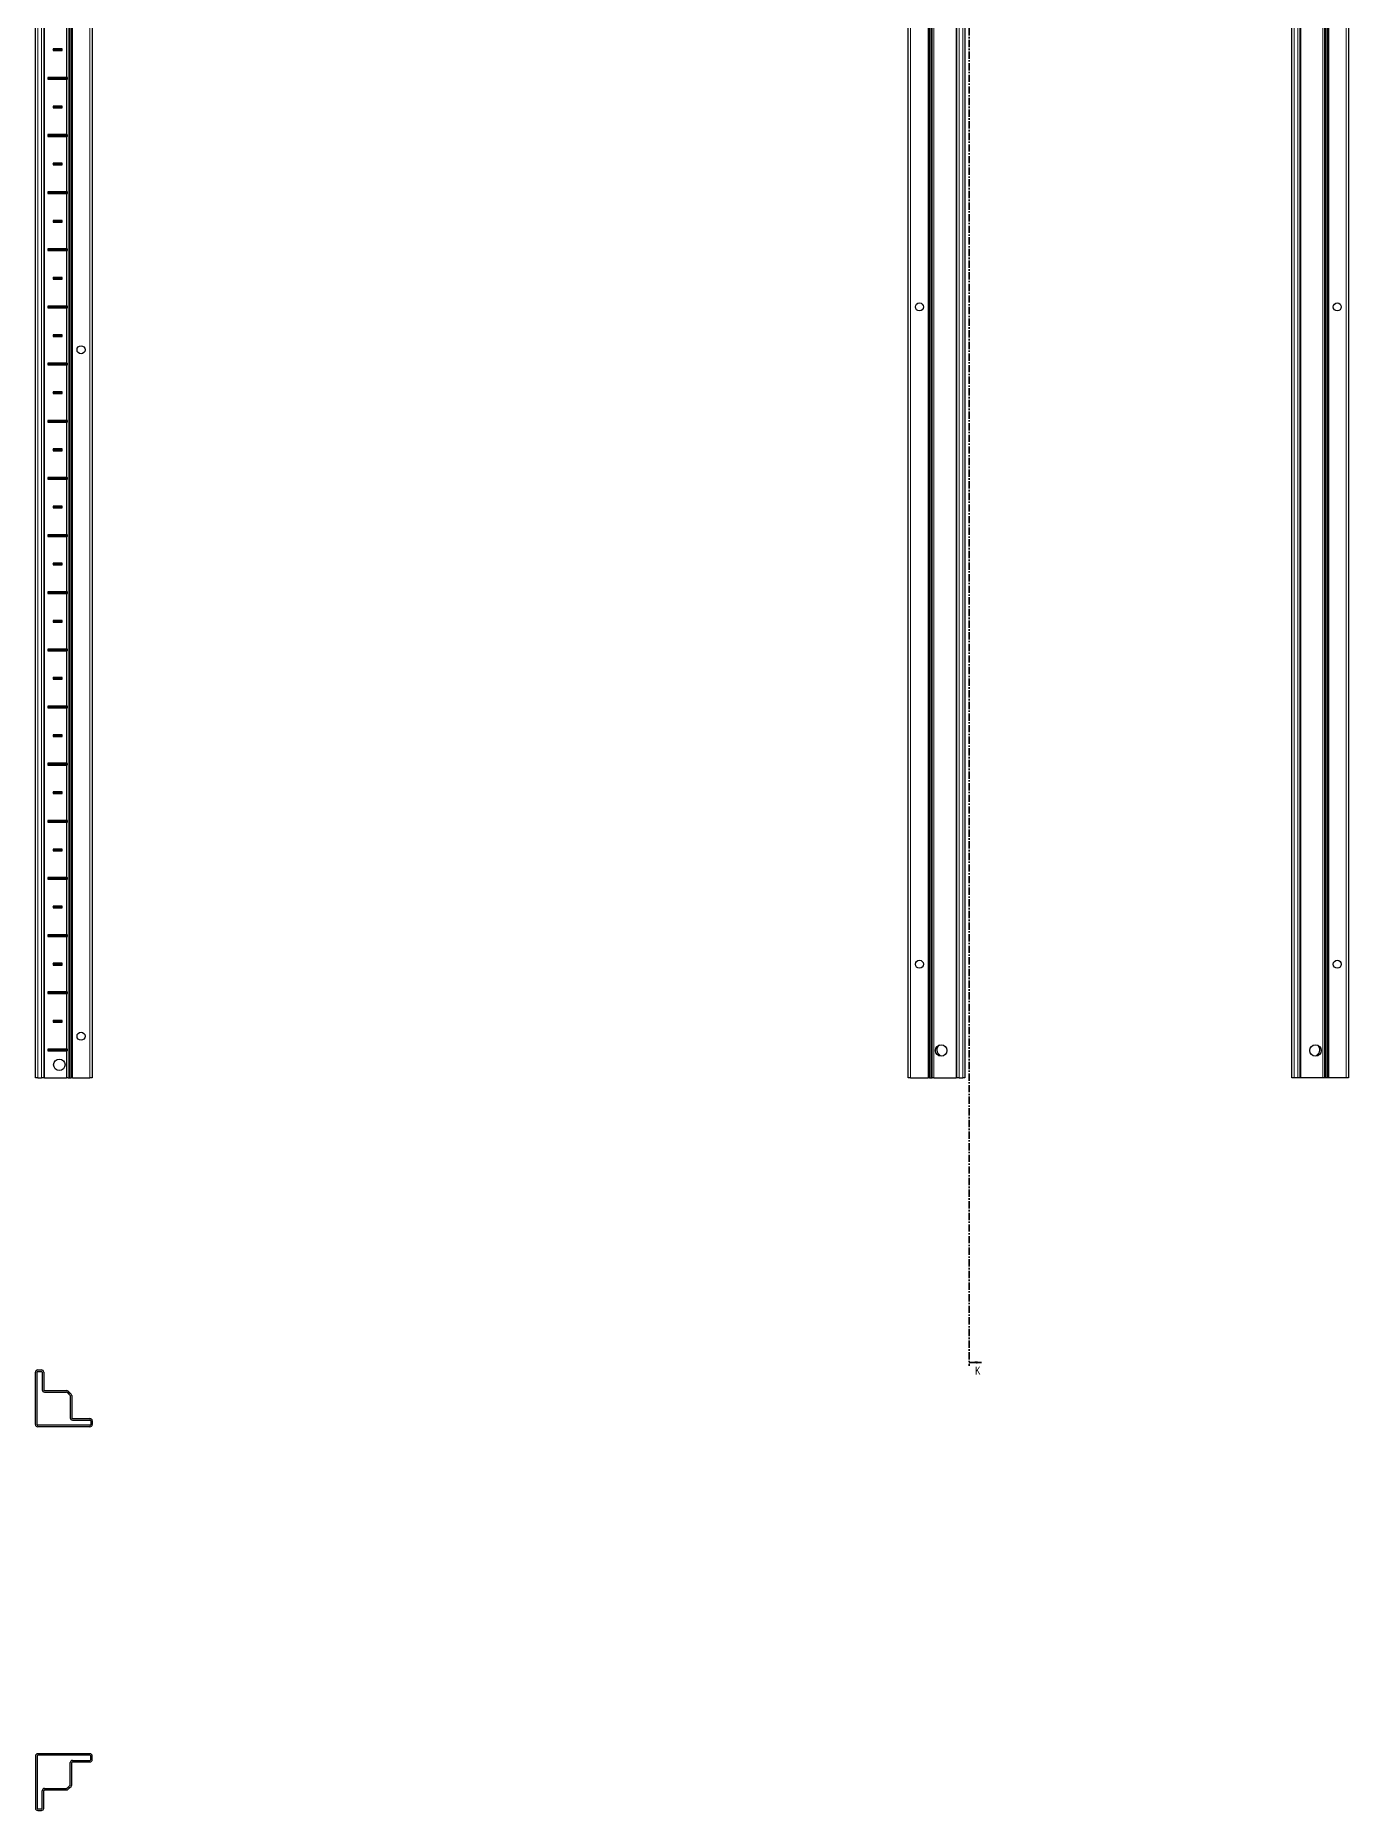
# Model space of a CAD drawing. Header units: millimetres. Extents: x -250 to 5825, y -1647 to 1453.
# Drawn here: x 1362 to 2512, y -1647 to -94 of the extents above; entities that cross this region are included whole.
import ezdxf

# ---------------------------------------------------------------- set-up
doc = ezdxf.new("R2010")
doc.units = ezdxf.units.MM
doc.linetypes.add('CENTER', pattern=[10.16, 6.35, -1.27, 1.27, -1.27])
doc.styles.add('SLDTEXTSTYLE0', font='TXT', dxfattribs={"width": 0.75})

msp = doc.modelspace()

# ---------------------------------------------------------------- linework, layer by layer
at = {"color": 7, "linetype": 'CENTER', "lineweight": 35}
msp.add_line((2179.83, 1344.64), (2179.83, -1258.12), dxfattribs=at)
at = {"color": 7, "linetype": 'Continuous', "lineweight": 25}
for p, q in [((1362.49, -1006.24), (1362.49, 892.76)), ((1369.69, 892.76), (1369.69, -1006.24)), ((1392.36, 892.76), (1392.36, -1006.24)), ((1392.4, 892.76), (1392.4, -1006.24)), ((1394.19, 892.76), (1394.19, -1006.24)), ((1412.19, 892.76), (1412.19, -1006.24)), ((2126.39, -1006.24), (2126.39, 892.76)), ((2146.19, 892.76), (2146.19, -1006.24)), ((2146.22, 892.76), (2146.22, -1006.24)), ((2168.89, -1006.24), (2168.89, 892.76)), ((2176.09, 892.76), (2176.09, -1006.24)), ((2462.09, -1006.24), (2462.09, 892.76)), ((2469.29, 892.76), (2469.29, -1006.24)), ((2491.97, -1006.24), (2491.97, 892.76)), ((2492, -1006.24), (2492, 892.76)), ((2511.79, 892.76), (2511.79, -1006.24)), ((2144.39, -130.99), (2144.39, -82.49)), ((2493.79, -82.49), (2493.79, -130.99)), ((1385.84, -105.99), (1377.84, -105.99)), ((1377.84, -105.99), (1377.84, -107.49)), ((1378.59, -106.74), (1377.84, -105.99)), ((1378.59, -106.74), (1377.84, -107.49)), ((1377.84, -107.49), (1385.84, -107.49)), ((1378.59, -106.74), (1385.09, -106.74)), ((1385.09, -106.74), (1385.84, -105.99)), ((1385.09, -106.74), (1385.84, -107.49)), ((1385.84, -107.49), (1385.84, -105.99)), ((1389.74, -130.99), (1373.34, -130.99)), ((1373.34, -130.99), (1373.34, -132.49)), ((1374.09, -131.74), (1373.34, -130.99)), ((1374.09, -131.74), (1373.34, -132.49)), ((1373.34, -132.49), (1389.74, -132.49)), ((1374.09, -131.74), (1389.59, -131.74)), ((1389.59, -131.74), (1390.23, -131.1)), ((1389.59, -131.74), (1390.23, -132.39)), ((1390.23, -132.39), (1390.23, -131.1)), ((2144.46, -131.1), (2144.39, -130.99)), ((2144.39, -130.99), (2144.39, -132.49)), ((2144.39, -132.49), (2144.46, -132.39)), ((2144.39, -180.99), (2144.39, -132.49)), ((2144.46, -132.39), (2144.46, -131.1)), ((2493.79, -130.99), (2493.73, -131.1)), ((2493.73, -131.1), (2493.73, -132.39)), ((2493.73, -132.39), (2493.79, -132.49)), ((2493.79, -132.49), (2493.79, -130.99)), ((2493.79, -132.49), (2493.79, -180.99)), ((1385.84, -155.99), (1377.84, -155.99)), ((1377.84, -155.99), (1377.84, -157.49)), ((1378.59, -156.74), (1377.84, -155.99)), ((1378.59, -156.74), (1377.84, -157.49)), ((1377.84, -157.49), (1385.84, -157.49)), ((1378.59, -156.74), (1385.09, -156.74)), ((1385.09, -156.74), (1385.84, -155.99)), ((1385.09, -156.74), (1385.84, -157.49)), ((1385.84, -157.49), (1385.84, -155.99)), ((1389.74, -180.99), (1373.34, -180.99)), ((1373.34, -180.99), (1373.34, -182.49)), ((1374.09, -181.74), (1373.34, -180.99)), ((1374.09, -181.74), (1373.34, -182.49)), ((1373.34, -182.49), (1389.74, -182.49)), ((1374.09, -181.74), (1389.59, -181.74)), ((1389.59, -181.74), (1390.23, -181.1)), ((1389.59, -181.74), (1390.23, -182.39)), ((1390.23, -182.39), (1390.23, -181.1)), ((2144.46, -181.1), (2144.39, -180.99)), ((2144.39, -180.99), (2144.39, -182.49)), ((2144.39, -182.49), (2144.46, -182.39)), ((2144.39, -230.99), (2144.39, -182.49)), ((2144.46, -182.39), (2144.46, -181.1)), ((2493.79, -180.99), (2493.73, -181.1)), ((2493.73, -181.1), (2493.73, -182.39)), ((2493.73, -182.39), (2493.79, -182.49)), ((2493.79, -182.49), (2493.79, -180.99)), ((2493.79, -182.49), (2493.79, -230.99)), ((1385.84, -205.99), (1377.84, -205.99)), ((1377.84, -205.99), (1377.84, -207.49)), ((1378.59, -206.74), (1377.84, -205.99)), ((1378.59, -206.74), (1377.84, -207.49)), ((1377.84, -207.49), (1385.84, -207.49)), ((1378.59, -206.74), (1385.09, -206.74)), ((1385.09, -206.74), (1385.84, -205.99)), ((1385.09, -206.74), (1385.84, -207.49)), ((1385.84, -207.49), (1385.84, -205.99)), ((1389.74, -230.99), (1373.34, -230.99)), ((1373.34, -230.99), (1373.34, -232.49)), ((1374.09, -231.74), (1373.34, -230.99)), ((1374.09, -231.74), (1373.34, -232.49)), ((1373.34, -232.49), (1389.74, -232.49)), ((1374.09, -231.74), (1389.59, -231.74)), ((1389.59, -231.74), (1390.23, -231.1)), ((1389.59, -231.74), (1390.23, -232.39)), ((1390.23, -232.39), (1390.23, -231.1)), ((2144.46, -231.1), (2144.39, -230.99)), ((2144.39, -230.99), (2144.39, -232.49)), ((2144.39, -232.49), (2144.46, -232.39)), ((2144.39, -280.99), (2144.39, -232.49)), ((2144.46, -232.39), (2144.46, -231.1)), ((2493.79, -230.99), (2493.73, -231.1)), ((2493.73, -231.1), (2493.73, -232.39)), ((2493.73, -232.39), (2493.79, -232.49)), ((2493.79, -232.49), (2493.79, -230.99)), ((2493.79, -232.49), (2493.79, -280.99)), ((1385.84, -255.99), (1377.84, -255.99)), ((1377.84, -255.99), (1377.84, -257.49)), ((1378.59, -256.74), (1377.84, -255.99)), ((1378.59, -256.74), (1377.84, -257.49)), ((1377.84, -257.49), (1385.84, -257.49)), ((1378.59, -256.74), (1385.09, -256.74)), ((1385.09, -256.74), (1385.84, -255.99)), ((1385.09, -256.74), (1385.84, -257.49)), ((1385.84, -257.49), (1385.84, -255.99)), ((1389.74, -280.99), (1373.34, -280.99)), ((1373.34, -280.99), (1373.34, -282.49)), ((1374.09, -281.74), (1373.34, -280.99)), ((1374.09, -281.74), (1373.34, -282.49)), ((1373.34, -282.49), (1389.74, -282.49)), ((1374.09, -281.74), (1389.59, -281.74)), ((1389.59, -281.74), (1390.23, -281.1)), ((1389.59, -281.74), (1390.23, -282.39)), ((1390.23, -282.39), (1390.23, -281.1)), ((2144.46, -281.1), (2144.39, -280.99)), ((2144.39, -280.99), (2144.39, -282.49)), ((2144.39, -282.49), (2144.46, -282.39)), ((2144.39, -330.99), (2144.39, -282.49)), ((2144.46, -282.39), (2144.46, -281.1)), ((2493.79, -280.99), (2493.73, -281.1)), ((2493.73, -281.1), (2493.73, -282.39)), ((2493.73, -282.39), (2493.79, -282.49)), ((2493.79, -282.49), (2493.79, -280.99)), ((2493.79, -282.49), (2493.79, -330.99)), ((1385.84, -305.99), (1377.84, -305.99)), ((1377.84, -305.99), (1377.84, -307.49)), ((1378.59, -306.74), (1377.84, -305.99)), ((1378.59, -306.74), (1377.84, -307.49)), ((1377.84, -307.49), (1385.84, -307.49)), ((1378.59, -306.74), (1385.09, -306.74)), ((1385.09, -306.74), (1385.84, -305.99)), ((1385.09, -306.74), (1385.84, -307.49)), ((1385.84, -307.49), (1385.84, -305.99)), ((1389.74, -330.99), (1373.34, -330.99)), ((1373.34, -330.99), (1373.34, -332.49)), ((1374.09, -331.74), (1373.34, -330.99)), ((1374.09, -331.74), (1373.34, -332.49)), ((1373.34, -332.49), (1389.74, -332.49)), ((1374.09, -331.74), (1389.59, -331.74)), ((1389.59, -331.74), (1390.23, -331.1)), ((1389.59, -331.74), (1390.23, -332.39)), ((1390.23, -332.39), (1390.23, -331.1)), ((2144.46, -331.1), (2144.39, -330.99)), ((2144.39, -330.99), (2144.39, -332.49)), ((2144.39, -332.49), (2144.46, -332.39)), ((2144.39, -380.99), (2144.39, -332.49)), ((2144.46, -332.39), (2144.46, -331.1)), ((2493.79, -330.99), (2493.73, -331.1)), ((2493.73, -331.1), (2493.73, -332.39)), ((2493.73, -332.39), (2493.79, -332.49)), ((2493.79, -332.49), (2493.79, -330.99)), ((2493.79, -332.49), (2493.79, -380.99)), ((1385.84, -355.99), (1377.84, -355.99)), ((1377.84, -355.99), (1377.84, -357.49)), ((1378.59, -356.74), (1377.84, -355.99)), ((1378.59, -356.74), (1377.84, -357.49)), ((1378.59, -356.74), (1385.09, -356.74)), ((1385.09, -356.74), (1385.84, -355.99)), ((1385.09, -356.74), (1385.84, -357.49)), ((1385.84, -357.49), (1385.84, -355.99)), ((1377.84, -357.49), (1385.84, -357.49)), ((1389.74, -380.99), (1373.34, -380.99)), ((1373.34, -380.99), (1373.34, -382.49)), ((1374.09, -381.74), (1373.34, -380.99)), ((1374.09, -381.74), (1373.34, -382.49)), ((1373.34, -382.49), (1389.74, -382.49)), ((1374.09, -381.74), (1389.59, -381.74)), ((1389.59, -381.74), (1390.23, -381.1)), ((1389.59, -381.74), (1390.23, -382.39)), ((1390.23, -382.39), (1390.23, -381.1)), ((2144.46, -381.1), (2144.39, -380.99)), ((2144.39, -380.99), (2144.39, -382.49)), ((2144.39, -382.49), (2144.46, -382.39)), ((2144.39, -430.99), (2144.39, -382.49)), ((2144.46, -382.39), (2144.46, -381.1)), ((2493.79, -380.99), (2493.73, -381.1)), ((2493.73, -381.1), (2493.73, -382.39)), ((2493.73, -382.39), (2493.79, -382.49)), ((2493.79, -382.49), (2493.79, -380.99)), ((2493.79, -382.49), (2493.79, -430.99)), ((1385.84, -405.99), (1377.84, -405.99)), ((1377.84, -405.99), (1377.84, -407.49)), ((1378.59, -406.74), (1377.84, -405.99)), ((1378.59, -406.74), (1377.84, -407.49)), ((1377.84, -407.49), (1385.84, -407.49)), ((1378.59, -406.74), (1385.09, -406.74)), ((1385.09, -406.74), (1385.84, -405.99)), ((1385.09, -406.74), (1385.84, -407.49)), ((1385.84, -407.49), (1385.84, -405.99)), ((1389.74, -430.99), (1373.34, -430.99)), ((1373.34, -430.99), (1373.34, -432.49)), ((1374.09, -431.74), (1373.34, -430.99)), ((1374.09, -431.74), (1373.34, -432.49)), ((1373.34, -432.49), (1389.74, -432.49)), ((1374.09, -431.74), (1389.59, -431.74)), ((1389.59, -431.74), (1390.23, -431.1)), ((1389.59, -431.74), (1390.23, -432.39)), ((1390.23, -432.39), (1390.23, -431.1)), ((2144.46, -431.1), (2144.39, -430.99)), ((2144.39, -430.99), (2144.39, -432.49)), ((2144.39, -432.49), (2144.46, -432.39)), ((2144.39, -480.99), (2144.39, -432.49)), ((2144.46, -432.39), (2144.46, -431.1)), ((2493.79, -430.99), (2493.73, -431.1)), ((2493.73, -431.1), (2493.73, -432.39)), ((2493.73, -432.39), (2493.79, -432.49)), ((2493.79, -432.49), (2493.79, -430.99)), ((2493.79, -432.49), (2493.79, -480.99)), ((1385.84, -455.99), (1377.84, -455.99)), ((1377.84, -455.99), (1377.84, -457.49)), ((1378.59, -456.74), (1377.84, -455.99)), ((1378.59, -456.74), (1377.84, -457.49)), ((1377.84, -457.49), (1385.84, -457.49)), ((1378.59, -456.74), (1385.09, -456.74)), ((1385.09, -456.74), (1385.84, -455.99)), ((1385.09, -456.74), (1385.84, -457.49)), ((1385.84, -457.49), (1385.84, -455.99)), ((1389.74, -480.99), (1373.34, -480.99)), ((1373.34, -480.99), (1373.34, -482.49)), ((1374.09, -481.74), (1373.34, -480.99)), ((1389.59, -481.74), (1390.23, -481.1)), ((1390.23, -482.39), (1390.23, -481.1)), ((2144.46, -481.1), (2144.39, -480.99)), ((2144.39, -480.99), (2144.39, -482.49)), ((2144.46, -482.39), (2144.46, -481.1)), ((2493.79, -480.99), (2493.73, -481.1)), ((2493.73, -481.1), (2493.73, -482.39)), ((2493.79, -482.49), (2493.79, -480.99)), ((1374.09, -481.74), (1373.34, -482.49)), ((1373.34, -482.49), (1389.74, -482.49)), ((1374.09, -481.74), (1389.59, -481.74)), ((1389.59, -481.74), (1390.23, -482.39)), ((2144.39, -482.49), (2144.46, -482.39)), ((2144.39, -530.99), (2144.39, -482.49)), ((2493.73, -482.39), (2493.79, -482.49)), ((2493.79, -482.49), (2493.79, -530.99)), ((1385.84, -505.99), (1377.84, -505.99)), ((1377.84, -505.99), (1377.84, -507.49)), ((1378.59, -506.74), (1377.84, -505.99)), ((1378.59, -506.74), (1377.84, -507.49)), ((1377.84, -507.49), (1385.84, -507.49)), ((1378.59, -506.74), (1385.09, -506.74)), ((1385.09, -506.74), (1385.84, -505.99)), ((1385.09, -506.74), (1385.84, -507.49)), ((1385.84, -507.49), (1385.84, -505.99)), ((1389.74, -530.99), (1373.34, -530.99)), ((1373.34, -530.99), (1373.34, -532.49)), ((1374.09, -531.74), (1373.34, -530.99)), ((1374.09, -531.74), (1373.34, -532.49)), ((1373.34, -532.49), (1389.74, -532.49)), ((1374.09, -531.74), (1389.59, -531.74)), ((1389.59, -531.74), (1390.23, -531.1)), ((1389.59, -531.74), (1390.23, -532.39)), ((1390.23, -532.39), (1390.23, -531.1)), ((2144.46, -531.1), (2144.39, -530.99)), ((2144.39, -530.99), (2144.39, -532.49)), ((2144.39, -532.49), (2144.46, -532.39)), ((2144.39, -580.99), (2144.39, -532.49)), ((2144.46, -532.39), (2144.46, -531.1)), ((2493.79, -530.99), (2493.73, -531.1)), ((2493.73, -531.1), (2493.73, -532.39)), ((2493.73, -532.39), (2493.79, -532.49)), ((2493.79, -532.49), (2493.79, -530.99)), ((2493.79, -532.49), (2493.79, -580.99)), ((1385.84, -555.99), (1377.84, -555.99)), ((1377.84, -555.99), (1377.84, -557.49)), ((1378.59, -556.74), (1377.84, -555.99)), ((1378.59, -556.74), (1377.84, -557.49)), ((1377.84, -557.49), (1385.84, -557.49)), ((1378.59, -556.74), (1385.09, -556.74)), ((1385.09, -556.74), (1385.84, -555.99)), ((1385.09, -556.74), (1385.84, -557.49)), ((1385.84, -557.49), (1385.84, -555.99)), ((1389.74, -580.99), (1373.34, -580.99)), ((1373.34, -580.99), (1373.34, -582.49)), ((1374.09, -581.74), (1373.34, -580.99)), ((1374.09, -581.74), (1373.34, -582.49)), ((1373.34, -582.49), (1389.74, -582.49)), ((1374.09, -581.74), (1389.59, -581.74)), ((1389.59, -581.74), (1390.23, -581.1)), ((1389.59, -581.74), (1390.23, -582.39)), ((1390.23, -582.39), (1390.23, -581.1)), ((2144.46, -581.1), (2144.39, -580.99)), ((2144.39, -580.99), (2144.39, -582.49)), ((2144.39, -582.49), (2144.46, -582.39)), ((2144.39, -630.99), (2144.39, -582.49)), ((2144.46, -582.39), (2144.46, -581.1)), ((2493.79, -580.99), (2493.73, -581.1)), ((2493.73, -581.1), (2493.73, -582.39)), ((2493.73, -582.39), (2493.79, -582.49)), ((2493.79, -582.49), (2493.79, -580.99)), ((2493.79, -582.49), (2493.79, -630.99)), ((1385.84, -605.99), (1377.84, -605.99)), ((1377.84, -605.99), (1377.84, -607.49)), ((1378.59, -606.74), (1377.84, -605.99)), ((1378.59, -606.74), (1377.84, -607.49)), ((1377.84, -607.49), (1385.84, -607.49)), ((1378.59, -606.74), (1385.09, -606.74)), ((1385.09, -606.74), (1385.84, -605.99)), ((1385.09, -606.74), (1385.84, -607.49)), ((1385.84, -607.49), (1385.84, -605.99)), ((1389.74, -630.99), (1373.34, -630.99)), ((1373.34, -630.99), (1373.34, -632.49)), ((1374.09, -631.74), (1373.34, -630.99)), ((1374.09, -631.74), (1373.34, -632.49)), ((1373.34, -632.49), (1389.74, -632.49)), ((1374.09, -631.74), (1389.59, -631.74)), ((1389.59, -631.74), (1390.23, -631.1)), ((1389.59, -631.74), (1390.23, -632.39)), ((1390.23, -632.39), (1390.23, -631.1)), ((2144.46, -631.1), (2144.39, -630.99)), ((2144.39, -630.99), (2144.39, -632.49)), ((2144.39, -632.49), (2144.46, -632.39)), ((2144.39, -680.99), (2144.39, -632.49)), ((2144.46, -632.39), (2144.46, -631.1)), ((2493.79, -630.99), (2493.73, -631.1)), ((2493.73, -631.1), (2493.73, -632.39)), ((2493.73, -632.39), (2493.79, -632.49)), ((2493.79, -632.49), (2493.79, -630.99)), ((2493.79, -632.49), (2493.79, -680.99)), ((1385.84, -655.99), (1377.84, -655.99)), ((1377.84, -655.99), (1377.84, -657.49)), ((1378.59, -656.74), (1377.84, -655.99)), ((1378.59, -656.74), (1377.84, -657.49)), ((1377.84, -657.49), (1385.84, -657.49)), ((1378.59, -656.74), (1385.09, -656.74)), ((1385.09, -656.74), (1385.84, -655.99)), ((1385.09, -656.74), (1385.84, -657.49)), ((1385.84, -657.49), (1385.84, -655.99)), ((1389.74, -680.99), (1373.34, -680.99)), ((1373.34, -680.99), (1373.34, -682.49)), ((1374.09, -681.74), (1373.34, -680.99)), ((1374.09, -681.74), (1373.34, -682.49)), ((1373.34, -682.49), (1389.74, -682.49)), ((1374.09, -681.74), (1389.59, -681.74)), ((1389.59, -681.74), (1390.23, -681.1)), ((1389.59, -681.74), (1390.23, -682.39)), ((1390.23, -682.39), (1390.23, -681.1)), ((2144.46, -681.1), (2144.39, -680.99)), ((2144.39, -680.99), (2144.39, -682.49)), ((2144.39, -682.49), (2144.46, -682.39)), ((2144.39, -730.99), (2144.39, -682.49)), ((2144.46, -682.39), (2144.46, -681.1)), ((2493.79, -680.99), (2493.73, -681.1)), ((2493.73, -681.1), (2493.73, -682.39)), ((2493.73, -682.39), (2493.79, -682.49)), ((2493.79, -682.49), (2493.79, -680.99)), ((2493.79, -682.49), (2493.79, -730.99)), ((1385.84, -705.99), (1377.84, -705.99)), ((1377.84, -705.99), (1377.84, -707.49)), ((1378.59, -706.74), (1377.84, -705.99)), ((1378.59, -706.74), (1377.84, -707.49)), ((1377.84, -707.49), (1385.84, -707.49)), ((1378.59, -706.74), (1385.09, -706.74)), ((1385.09, -706.74), (1385.84, -705.99)), ((1385.09, -706.74), (1385.84, -707.49)), ((1385.84, -707.49), (1385.84, -705.99)), ((1389.74, -730.99), (1373.34, -730.99)), ((1373.34, -730.99), (1373.34, -732.49)), ((1374.09, -731.74), (1373.34, -730.99)), ((1374.09, -731.74), (1373.34, -732.49)), ((1373.34, -732.49), (1389.74, -732.49)), ((1374.09, -731.74), (1389.59, -731.74)), ((1389.59, -731.74), (1390.23, -731.1)), ((1389.59, -731.74), (1390.23, -732.39)), ((1390.23, -732.39), (1390.23, -731.1)), ((2144.46, -731.1), (2144.39, -730.99)), ((2144.39, -730.99), (2144.39, -732.49)), ((2144.39, -732.49), (2144.46, -732.39)), ((2144.39, -780.99), (2144.39, -732.49)), ((2144.46, -732.39), (2144.46, -731.1)), ((2493.79, -730.99), (2493.73, -731.1)), ((2493.73, -731.1), (2493.73, -732.39)), ((2493.73, -732.39), (2493.79, -732.49)), ((2493.79, -732.49), (2493.79, -730.99)), ((2493.79, -732.49), (2493.79, -780.99)), ((1385.84, -755.99), (1377.84, -755.99)), ((1377.84, -755.99), (1377.84, -757.49)), ((1378.59, -756.74), (1377.84, -755.99)), ((1378.59, -756.74), (1377.84, -757.49)), ((1377.84, -757.49), (1385.84, -757.49)), ((1378.59, -756.74), (1385.09, -756.74)), ((1385.09, -756.74), (1385.84, -755.99)), ((1385.09, -756.74), (1385.84, -757.49)), ((1385.84, -757.49), (1385.84, -755.99)), ((1389.74, -780.99), (1373.34, -780.99)), ((1373.34, -780.99), (1373.34, -782.49)), ((1374.09, -781.74), (1373.34, -780.99)), ((1374.09, -781.74), (1373.34, -782.49)), ((1373.34, -782.49), (1389.74, -782.49)), ((1374.09, -781.74), (1389.59, -781.74)), ((1389.59, -781.74), (1390.23, -781.1)), ((1389.59, -781.74), (1390.23, -782.39)), ((1390.23, -782.39), (1390.23, -781.1)), ((2144.46, -781.1), (2144.39, -780.99)), ((2144.39, -780.99), (2144.39, -782.49)), ((2144.39, -782.49), (2144.46, -782.39)), ((2144.39, -830.99), (2144.39, -782.49)), ((2144.46, -782.39), (2144.46, -781.1)), ((2493.79, -780.99), (2493.73, -781.1)), ((2493.73, -781.1), (2493.73, -782.39)), ((2493.73, -782.39), (2493.79, -782.49)), ((2493.79, -782.49), (2493.79, -780.99)), ((2493.79, -782.49), (2493.79, -830.99)), ((1385.84, -805.99), (1377.84, -805.99)), ((1377.84, -805.99), (1377.84, -807.49)), ((1378.59, -806.74), (1377.84, -805.99)), ((1378.59, -806.74), (1377.84, -807.49)), ((1377.84, -807.49), (1385.84, -807.49)), ((1378.59, -806.74), (1385.09, -806.74)), ((1385.09, -806.74), (1385.84, -805.99)), ((1385.09, -806.74), (1385.84, -807.49)), ((1385.84, -807.49), (1385.84, -805.99)), ((1389.74, -830.99), (1373.34, -830.99)), ((1373.34, -830.99), (1373.34, -832.49)), ((1374.09, -831.74), (1373.34, -830.99)), ((1374.09, -831.74), (1373.34, -832.49)), ((1373.34, -832.49), (1389.74, -832.49)), ((1374.09, -831.74), (1389.59, -831.74)), ((1389.59, -831.74), (1390.23, -831.1)), ((1389.59, -831.74), (1390.23, -832.39)), ((1390.23, -832.39), (1390.23, -831.1)), ((2144.46, -831.1), (2144.39, -830.99)), ((2144.39, -830.99), (2144.39, -832.49)), ((2144.39, -832.49), (2144.46, -832.39)), ((2144.39, -880.99), (2144.39, -832.49)), ((2144.46, -832.39), (2144.46, -831.1)), ((2493.79, -830.99), (2493.73, -831.1)), ((2493.73, -831.1), (2493.73, -832.39)), ((2493.73, -832.39), (2493.79, -832.49)), ((2493.79, -832.49), (2493.79, -830.99)), ((2493.79, -832.49), (2493.79, -880.99)), ((1385.84, -855.99), (1377.84, -855.99)), ((1377.84, -855.99), (1377.84, -857.49)), ((1378.59, -856.74), (1377.84, -855.99)), ((1378.59, -856.74), (1377.84, -857.49)), ((1377.84, -857.49), (1385.84, -857.49)), ((1378.59, -856.74), (1385.09, -856.74)), ((1385.09, -856.74), (1385.84, -855.99)), ((1385.09, -856.74), (1385.84, -857.49)), ((1385.84, -857.49), (1385.84, -855.99)), ((1389.74, -880.99), (1373.34, -880.99)), ((1373.34, -880.99), (1373.34, -882.49)), ((1374.09, -881.74), (1373.34, -880.99)), ((1374.09, -881.74), (1373.34, -882.49)), ((1373.34, -882.49), (1389.74, -882.49)), ((1374.09, -881.74), (1389.59, -881.74)), ((1389.59, -881.74), (1390.23, -881.1)), ((1389.59, -881.74), (1390.23, -882.39)), ((1390.23, -882.39), (1390.23, -881.1)), ((2144.46, -881.1), (2144.39, -880.99)), ((2144.39, -880.99), (2144.39, -882.49)), ((2144.39, -882.49), (2144.46, -882.39)), ((2144.39, -930.99), (2144.39, -882.49)), ((2144.46, -882.39), (2144.46, -881.1)), ((2493.79, -880.99), (2493.73, -881.1)), ((2493.73, -881.1), (2493.73, -882.39)), ((2493.73, -882.39), (2493.79, -882.49)), ((2493.79, -882.49), (2493.79, -880.99)), ((2493.79, -882.49), (2493.79, -930.99)), ((1377.84, -905.99), (1377.84, -907.49)), ((1385.84, -905.99), (1377.84, -905.99)), ((1378.59, -906.74), (1377.84, -905.99)), ((1378.59, -906.74), (1377.84, -907.49)), ((1377.84, -907.49), (1385.84, -907.49)), ((1378.59, -906.74), (1385.09, -906.74)), ((1385.09, -906.74), (1385.84, -905.99)), ((1385.09, -906.74), (1385.84, -907.49)), ((1385.84, -907.49), (1385.84, -905.99)), ((1389.74, -930.99), (1373.34, -930.99)), ((1373.34, -930.99), (1373.34, -932.49)), ((1374.09, -931.74), (1373.34, -930.99)), ((1374.09, -931.74), (1373.34, -932.49)), ((1374.09, -931.74), (1389.59, -931.74)), ((1389.59, -931.74), (1390.23, -931.1)), ((1389.59, -931.74), (1390.23, -932.39)), ((1390.23, -932.39), (1390.23, -931.1)), ((2144.46, -931.1), (2144.39, -930.99)), ((2144.39, -930.99), (2144.39, -932.49)), ((2144.46, -932.39), (2144.46, -931.1)), ((2493.79, -930.99), (2493.73, -931.1)), ((2493.73, -931.1), (2493.73, -932.39)), ((2493.79, -932.49), (2493.79, -930.99)), ((1373.34, -932.49), (1389.74, -932.49)), ((2144.39, -932.49), (2144.46, -932.39)), ((2144.39, -980.99), (2144.39, -932.49)), ((2493.73, -932.39), (2493.79, -932.49)), ((2493.79, -932.49), (2493.79, -980.99)), ((1377.84, -955.99), (1377.84, -957.49)), ((1385.84, -955.99), (1377.84, -955.99)), ((1378.59, -956.74), (1377.84, -955.99)), ((1378.59, -956.74), (1377.84, -957.49)), ((1377.84, -957.49), (1385.84, -957.49)), ((1378.59, -956.74), (1385.09, -956.74)), ((1385.09, -956.74), (1385.84, -955.99)), ((1385.09, -956.74), (1385.84, -957.49)), ((1385.84, -957.49), (1385.84, -955.99)), ((1389.74, -980.99), (1373.34, -980.99)), ((1373.34, -980.99), (1373.34, -982.49)), ((1374.09, -981.74), (1373.34, -980.99)), ((1374.09, -981.74), (1373.34, -982.49)), ((1373.34, -982.49), (1389.74, -982.49)), ((1374.09, -981.74), (1389.59, -981.74)), ((1389.59, -981.74), (1390.23, -981.1)), ((1389.59, -981.74), (1390.23, -982.39)), ((1390.23, -982.39), (1390.23, -981.1)), ((2144.46, -981.1), (2144.39, -980.99)), ((2144.39, -980.99), (2144.39, -982.49)), ((2144.39, -982.49), (2144.46, -982.39)), ((2144.39, -1006.24), (2144.39, -982.49)), ((2144.46, -982.39), (2144.46, -981.1)), ((2154.44, -987.18), (2154.44, -986.77)), ((2483.74, -986.77), (2483.74, -987.18)), ((2493.79, -980.99), (2493.73, -981.1)), ((2493.73, -981.1), (2493.73, -982.39)), ((2493.73, -982.39), (2493.79, -982.49)), ((2493.79, -982.49), (2493.79, -980.99)), ((2493.79, -982.49), (2493.79, -1006.24)), ((1364.49, -1006.24), (1362.49, -1006.24)), ((1364.49, -1006.24), (1367.69, -1006.24)), ((1369.69, -1006.24), (1367.69, -1006.24)), ((1370.34, -1006.24), (1369.69, -1006.24)), ((1370.34, -1006.24), (1389.74, -1006.24)), ((1391.16, -1006.24), (1389.74, -1006.24)), ((1391.16, -1006.24), (1392.36, -1006.24)), ((1392.36, -1006.24), (1392.4, -1006.24)), ((1392.4, -1006.24), (1393.6, -1006.24)), ((1394.19, -1006.24), (1393.6, -1006.24)), ((1394.84, -1006.24), (1394.19, -1006.24)), ((1394.84, -1006.24), (1410.19, -1006.24)), ((1412.19, -1006.24), (1410.19, -1006.24)), ((2128.39, -1006.24), (2126.39, -1006.24)), ((2128.39, -1006.24), (2143.74, -1006.24)), ((2144.39, -1006.24), (2143.74, -1006.24)), ((2144.98, -1006.24), (2144.39, -1006.24)), ((2144.98, -1006.24), (2146.19, -1006.24)), ((2146.19, -1006.24), (2146.22, -1006.24)), ((2146.22, -1006.24), (2147.43, -1006.24)), ((2148.84, -1006.24), (2147.43, -1006.24)), ((2148.84, -1006.24), (2168.24, -1006.24)), ((2168.89, -1006.24), (2168.24, -1006.24)), ((2170.89, -1006.24), (2168.89, -1006.24)), ((2170.89, -1006.24), (2174.09, -1006.24)), ((2176.09, -1006.24), (2174.09, -1006.24)), ((2464.09, -1006.24), (2462.09, -1006.24)), ((2467.29, -1006.24), (2464.09, -1006.24)), ((2469.29, -1006.24), (2467.29, -1006.24)), ((2469.94, -1006.24), (2469.29, -1006.24)), ((2489.35, -1006.24), (2469.94, -1006.24)), ((2490.76, -1006.24), (2489.35, -1006.24)), ((2491.97, -1006.24), (2490.76, -1006.24)), ((2492, -1006.24), (2491.97, -1006.24)), ((2493.21, -1006.24), (2492, -1006.24)), ((2493.79, -1006.24), (2493.21, -1006.24)), ((2494.44, -1006.24), (2493.79, -1006.24)), ((2509.79, -1006.24), (2494.44, -1006.24)), ((2511.79, -1006.24), (2509.79, -1006.24)), ((1362.49, -1309.47), (1362.49, -1263.77)), ((1363.84, -1309.47), (1363.84, -1263.77)), ((1364.49, -1261.77), (1367.69, -1261.77)), ((1364.49, -1263.12), (1367.69, -1263.12)), ((1368.34, -1263.77), (1368.34, -1279.12)), ((1369.69, -1263.77), (1369.69, -1279.12)), ((1370.34, -1279.77), (1389.74, -1279.77)), ((1370.34, -1281.12), (1389.74, -1281.12)), ((1390.2, -1281.31), (1391.41, -1282.52)), ((1391.16, -1280.36), (1392.36, -1281.56)), ((1392.36, -1281.56), (1391.41, -1282.52)), ((1391.44, -1282.55), (1392.4, -1281.6)), ((1391.44, -1282.55), (1392.65, -1283.76)), ((1392.4, -1281.6), (1393.6, -1282.8)), ((1392.84, -1284.22), (1392.84, -1303.62)), ((1394.19, -1284.22), (1394.19, -1303.62)), ((1394.84, -1304.27), (1410.19, -1304.27)), ((1410.19, -1310.12), (1364.49, -1310.12)), ((1410.19, -1311.47), (1364.49, -1311.47)), ((1394.84, -1305.62), (1410.19, -1305.62)), ((1410.84, -1306.27), (1410.84, -1309.47)), ((1412.19, -1306.27), (1412.19, -1309.47)), ((1362.49, -1599.47), (1362.49, -1645.17)), ((1363.84, -1599.47), (1363.84, -1645.17)), ((1410.19, -1597.47), (1364.49, -1597.47)), ((1410.19, -1598.82), (1364.49, -1598.82)), ((1410.84, -1602.67), (1410.84, -1599.47)), ((1412.19, -1602.67), (1412.19, -1599.47)), ((1392.84, -1624.72), (1392.84, -1605.32)), ((1394.19, -1624.72), (1394.19, -1605.32)), ((1394.84, -1603.32), (1410.19, -1603.32)), ((1394.84, -1604.67), (1410.19, -1604.67)), ((1368.34, -1645.17), (1368.34, -1629.82)), ((1369.69, -1645.17), (1369.69, -1629.82)), ((1370.34, -1627.82), (1389.74, -1627.82)), ((1370.34, -1629.17), (1389.74, -1629.17)), ((1390.2, -1627.63), (1391.41, -1626.42)), ((1391.16, -1628.58), (1392.36, -1627.38)), ((1392.36, -1627.38), (1391.41, -1626.42)), ((1391.44, -1626.39), (1392.65, -1625.18)), ((1391.44, -1626.39), (1392.4, -1627.34)), ((1392.4, -1627.34), (1393.6, -1626.14)), ((1364.49, -1645.82), (1367.69, -1645.82)), ((1364.49, -1647.17), (1367.69, -1647.17))]:
    msp.add_line(p, q, dxfattribs=at)
at = {"color": 8, "linetype": 'Continuous', "lineweight": 18}
for p, q in [((1364.49, 892.76), (1364.49, -1006.24)), ((1367.69, -1006.24), (1367.69, 892.76)), ((1370.34, 892.76), (1370.34, -1006.24)), ((1391.16, 892.76), (1391.16, -1006.24)), ((1393.6, -1006.24), (1393.6, 892.76)), ((1394.84, 892.76), (1394.84, -1006.24)), ((1410.19, -1006.24), (1410.19, 892.76)), ((2128.39, 892.76), (2128.39, -1006.24)), ((2143.74, -1006.24), (2143.74, 892.76)), ((2144.98, 892.76), (2144.98, -1006.24)), ((2147.43, -1006.24), (2147.43, 892.76)), ((2148.84, 892.76), (2148.84, -1006.24)), ((2168.24, -1006.24), (2168.24, 892.76)), ((2170.89, 892.76), (2170.89, -1006.24)), ((2174.09, -1006.24), (2174.09, 892.76)), ((2464.09, 892.76), (2464.09, -1006.24)), ((2467.29, -1006.24), (2467.29, 892.76)), ((2469.94, 892.76), (2469.94, -1006.24)), ((2489.35, -1006.24), (2489.35, 892.76)), ((2490.76, 892.76), (2490.76, -1006.24)), ((2493.21, -1006.24), (2493.21, 892.76)), ((2494.44, 892.76), (2494.44, -1006.24)), ((2509.79, -1006.24), (2509.79, 892.76)), ((1389.74, -130.99), (1389.74, -82.49)), ((1389.74, -180.99), (1389.74, -132.49)), ((1389.74, -230.99), (1389.74, -182.49)), ((1389.74, -280.99), (1389.74, -232.49)), ((1389.74, -330.99), (1389.74, -282.49)), ((1389.74, -380.99), (1389.74, -332.49)), ((1389.74, -430.99), (1389.74, -382.49)), ((1389.74, -480.99), (1389.74, -432.49)), ((1389.74, -530.99), (1389.74, -482.49)), ((1389.74, -580.99), (1389.74, -532.49)), ((1389.74, -630.99), (1389.74, -582.49)), ((1389.74, -680.99), (1389.74, -632.49)), ((1389.74, -730.99), (1389.74, -682.49)), ((1389.74, -780.99), (1389.74, -732.49)), ((1389.74, -830.99), (1389.74, -782.49)), ((1389.74, -880.99), (1389.74, -832.49)), ((1389.74, -930.99), (1389.74, -882.49)), ((1389.74, -980.99), (1389.74, -932.49)), ((1389.74, -1006.24), (1389.74, -982.49))]:
    msp.add_line(p, q, dxfattribs=at)
at = {"color": 7, "linetype": 'Continuous', "lineweight": 35}
msp.add_line((2190.47, -1255.12), (2179.83, -1255.12), dxfattribs=at)
at = {"color": 7, "linetype": 'Continuous', "lineweight": 25}
for centre, radius in [((2136.24, -331.74), 3.5), ((2501.94, -331.74), 3.5), ((1402.34, -369.24), 3.5), ((2136.24, -906.74), 3.5), ((2501.94, -906.74), 3.5), ((1402.34, -969.74), 3.5), ((2155.24, -982.24), 5), ((2482.94, -982.24), 5), ((1383.34, -994.74), 5)]:
    msp.add_circle(centre, radius, dxfattribs=at)
for centre, radius, start, end in [((2156.74, -981.74), 5.25, 126.18914, 240.85926), ((2481.44, -981.74), 5.25, 299.14074, 53.81085), ((2153.94, -986.77), 0.5, 0, 60.85926), ((2484.24, -986.77), 0.5, 119.14074, 180), ((1364.49, -1263.77), 2, 90, 180), ((1364.49, -1263.77), 0.65, 90, 180), ((1367.69, -1263.77), 2, 0, 90), ((1367.69, -1263.77), 0.65, 0, 90), ((1370.34, -1279.12), 2, 180, 270), ((1370.34, -1279.12), 0.65, 180, 270), ((1389.74, -1281.77), 2, 45, 90), ((1389.74, -1281.77), 0.65, 45, 90), ((1392.19, -1284.22), 0.65, 0, 45), ((1392.19, -1284.22), 2, 0, 45), ((1394.84, -1303.62), 2, 180, 270), ((1394.84, -1303.62), 0.65, 180, 270), ((1410.19, -1306.27), 2, 0, 90), ((1364.49, -1309.47), 2, 180, 270), ((1364.49, -1309.47), 0.65, 180, 270), ((1410.19, -1306.27), 0.65, 0, 90), ((1410.19, -1309.47), 2, 270, 0), ((1410.19, -1309.47), 0.65, 270, 0), ((1364.49, -1599.47), 2, 90, 180), ((1364.49, -1599.47), 0.65, 90, 180), ((1410.19, -1599.47), 2, 0, 90), ((1410.19, -1599.47), 0.65, 0, 90), ((1394.84, -1605.32), 2, 90, 180), ((1394.84, -1605.32), 0.65, 90, 180), ((1410.19, -1602.67), 2, 270, 0), ((1410.19, -1602.67), 0.65, 270, 0), ((1370.34, -1629.82), 2, 90, 180), ((1370.34, -1629.82), 0.65, 90, 180), ((1389.74, -1627.17), 0.65, 270, 315), ((1389.74, -1627.17), 2, 270, 315), ((1392.19, -1624.72), 0.65, 315, 0), ((1392.19, -1624.72), 2, 315, 0), ((1364.49, -1645.17), 2, 180, 270), ((1364.49, -1645.17), 0.65, 180, 270), ((1367.69, -1645.17), 0.65, 270, 0), ((1367.69, -1645.17), 2, 270, 0)]:
    msp.add_arc(centre, radius, start, end, dxfattribs=at)
for centre, start_param, end_param in [((1389.74, -134.46), 6.0349159, 6.2831853), ((1389.74, -129.03), 3.1415927, 3.389862), ((1389.74, -184.46), 6.0349159, 6.2831853), ((1389.74, -179.03), 3.1415927, 3.389862), ((1389.74, -234.46), 6.0349159, 6.2831853), ((1389.74, -229.03), 3.1415927, 3.389862), ((1389.74, -284.46), 6.0349159, 6.2831853), ((1389.74, -279.03), 3.1415927, 3.389862), ((1389.74, -334.46), 6.0349159, 6.2831853), ((1389.74, -329.03), 3.1415927, 3.389862), ((1389.74, -384.46), 6.0349159, 6.2831853), ((1389.74, -379.03), 3.1415927, 3.389862), ((1389.74, -434.46), 6.0349159, 6.2831853), ((1389.74, -429.03), 3.1415927, 3.389862), ((1389.74, -484.46), 6.0349159, 6.2831853), ((1389.74, -479.03), 3.1415927, 3.389862), ((1389.74, -534.46), 6.0349159, 6.2831853), ((1389.74, -529.03), 3.1415927, 3.389862), ((1389.74, -584.46), 6.0349159, 6.2831853), ((1389.74, -579.03), 3.1415927, 3.389862), ((1389.74, -634.46), 6.0349159, 6.2831853), ((1389.74, -629.03), 3.1415927, 3.389862), ((1389.74, -684.46), 6.0349159, 6.2831853), ((1389.74, -679.03), 3.1415927, 3.389862), ((1389.74, -734.46), 6.0349159, 6.2831853), ((1389.74, -729.03), 3.1415927, 3.389862), ((1389.74, -784.46), 6.0349159, 6.2831853), ((1389.74, -779.03), 3.1415927, 3.389862), ((1389.74, -834.46), 6.0349159, 6.2831853), ((1389.74, -829.03), 3.1415927, 3.389862), ((1389.74, -884.46), 6.0349159, 6.2831853), ((1389.74, -879.03), 3.1415927, 3.389862), ((1389.74, -934.46), 6.0349159, 6.2831853), ((1389.74, -929.03), 3.1415927, 3.389862), ((1389.74, -984.46), 6.0349159, 6.2831853), ((1389.74, -979.03), 3.1415927, 3.389862)]:
    msp.add_ellipse(centre, major_axis=(0, 3.46), ratio=0.5773503, start_param=start_param, end_param=end_param, dxfattribs=at)
at = {"color": 7, "linetype": 'Continuous', "lineweight": 35}
msp.add_solid([(2179.83, -1255.12), (2186.83, -1256.24), (2186.83, -1254)], dxfattribs=at)

# ---------------------------------------------------------------- texts
at = {"color": 7, "linetype": 'Continuous', "insert": (2184.96, -1258.82), "char_height": 7, "attachment_point": 1, "style": 'SLDTEXTSTYLE0'}
msp.add_mtext('K', dxfattribs=at)

doc.saveas('drawing.dxf')
